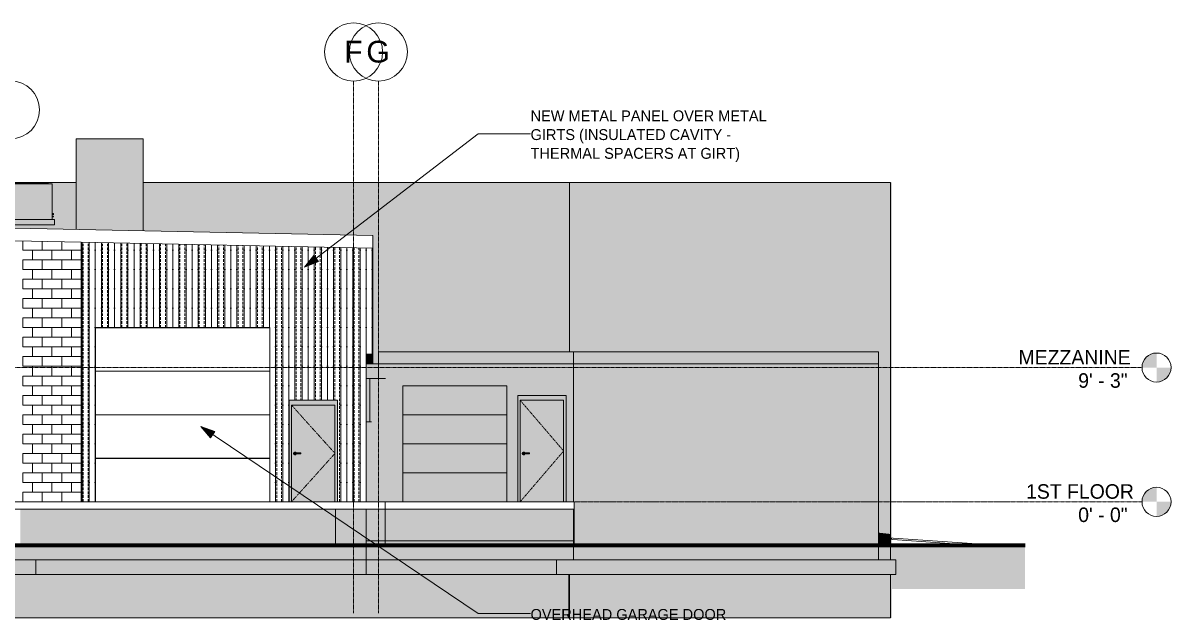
# Model space of a CAD drawing. Header units: inches. Extents: x -4221 to 4009, y -195 to 396.
# Drawn here: x -123 to 826, y -98 to 396 of the extents above; entities that cross this region are included whole.
import ezdxf

# ---------------------------------------------------------------- set-up
doc = ezdxf.new("R2010")
doc.units = ezdxf.units.IN
doc.header["$MEASUREMENT"] = 0
for name, pattern in [('Aligning Line 1_8_', [0.25, 0.125, -0.125]), ('Dash 1_16_', [0.125, 0.0625, -0.0625]), ('Grid Line 1_2_', [0.875, 0.5, -0.125, 0.125, -0.125])]:
    doc.linetypes.add(name, pattern=pattern)
for name, color, linetype, lineweight in [('A-DOOR', 31, 'Continuous', 13), ('A-DOOR-1', 173, 'Continuous', 13), ('A-DOOR-10', 153, 'Dash 1_16_', 9), ('A-DOOR-11', 31, 'Dash 1_16_', 9), ('A-DOOR-3', 10, 'Continuous', 13), ('A-DOOR-5', 153, 'Continuous', 9), ('A-DOOR-9', 31, 'Continuous', 9), ('A-DOOR-FRAM', 31, 'Continuous', 13), ('A-DOOR-FRAM-4', 153, 'Continuous', 9), ('A-DOOR-FRAM-5', 10, 'Continuous', 13), ('A-DOOR-FRAM-6', 31, 'Continuous', 9), ('A-FLOR', 192, 'Continuous', 13), ('A-FLOR-LEVL', 51, 'Continuous', 9), ('A-FLOR-LEVL-1', 51, 'Grid Line 1_2_', 9), ('A-ROOF', 132, 'Continuous', 13), ('A-ROOF-3', 10, 'Continuous', 13), ('A-ROOF-4', 90, 'Continuous', 13), ('A-ROOF-5', 173, 'Continuous', 13), ('A-WALL', 113, 'Continuous', 13), ('A-WALL-1', 10, 'Continuous', 13), ('A-WALL-4', 173, 'Continuous', 13), ('A-WALL-6', 9, 'Continuous', 13), ('A-WALL-PATT-1', 10, 'Continuous', 13), ('A-WALL-PATT-4', 111, 'Continuous', 9), ('C-TOPO', 7, 'Continuous', 9), ('C-TOPO-1', 7, 'Continuous', 140), ('C-TOPO-4', 254, 'Continuous', 9), ('C-TOPO-5', 153, 'Continuous', 9), ('C-TOPO-6', 50, 'Continuous', 9), ('G-ANNO-SYMB', 111, 'Aligning Line 1_8_', 9), ('G-ANNO-TEXT', 231, 'Continuous', 9), ('M-EQPM', 50, 'Continuous', 9), ('S-BEAM-1', 153, 'Continuous', 9), ('S-BEAM-2', 50, 'Continuous', 9), ('S-COLS-2', 153, 'Continuous', 9), ('S-COLS-6', 90, 'Continuous', 13), ('S-FNDN', 32, 'Continuous', 13), ('S-FNDN-2', 9, 'Continuous', 13), ('S-FNDN-3', 173, 'Continuous', 13), ('S-FNDN-7', 90, 'Continuous', 13), ('S-GRID-1', 1, 'Grid Line 1_2_', 9), ('S-GRID-IDEN', 1, 'Continuous', 9)]:
    doc.layers.add(name, color=color, linetype=linetype, lineweight=lineweight)
doc.styles.add('Arial', font='arial.ttf', dxfattribs={"height": 18})
doc.styles.add('Century Gothic', font='ufonts.com_century-gothic.ttf', dxfattribs={"height": 12})
doc.styles.add('Century Gothic_1', font='ufonts.com_century-gothic.ttf', dxfattribs={"height": 9})

# ---------------------------------------------------------------- blocks, each defined once
blk = doc.blocks.new('Door-Passage-Single-Flush - 36_ x 84_-1370570-BUILDING ELEVATION - WEST')
at = {"layer": 'A-DOOR-3'}
h = blk.add_hatch(color=256, dxfattribs=at)
h.paths.add_polyline_path([(-10683.21, 0), (-10647.21, 0), (-10647.21, 84), (-10683.21, 84), (-10683.21, 4.54)], flags=0)
h.paths.add_polyline_path([(-10680.35, 38.82), (-10680.66, 38.86), (-10680.94, 38.98), (-10681.19, 39.16), (-10681.38, 39.41), (-10681.49, 39.69), (-10681.53, 40), (-10681.49, 40.31), (-10681.38, 40.59), (-10681.11, 40.89), (-10680.94, 41.02), (-10680.66, 41.14), (-10680.35, 41.18), (-10680.05, 41.14), (-10679.76, 41.02), (-10679.52, 40.84), (-10679.33, 40.59), (-10679.21, 40.39), (-10675.53, 40.38), (-10675.53, 39.61), (-10679.25, 39.61), (-10679.33, 39.41), (-10679.52, 39.16), (-10679.76, 38.98), (-10680.05, 38.86)], flags=0)
h = blk.add_hatch(color=256, dxfattribs=at)
h.paths.add_polyline_path([(-10680.35, 38.82), (-10680.05, 38.86), (-10679.76, 38.98), (-10679.52, 39.16), (-10679.33, 39.41), (-10679.28, 39.61), (-10679.66, 39.62), (-10680.03, 40.01), (-10679.66, 40.39), (-10679.25, 40.39), (-10679.33, 40.59), (-10679.52, 40.84), (-10679.76, 41.02), (-10680.05, 41.14), (-10680.35, 41.18), (-10680.66, 41.14), (-10680.94, 41.02), (-10681.19, 40.84), (-10681.38, 40.59), (-10681.49, 40.31), (-10681.53, 40), (-10681.49, 39.69), (-10681.38, 39.41), (-10681.11, 39.11), (-10680.94, 38.98), (-10680.66, 38.86)], flags=0)
h.paths.add_polyline_path([(-10680.25, 39.61), (-10680.55, 39.74), (-10680.6, 39.8), (-10680.6, 40.2), (-10680.43, 40.35), (-10680.24, 40.39), (-10679.91, 40.35), (-10679.71, 40.34), (-10680.04, 40), (-10679.74, 39.62), (-10680, 39.62), (-10680.25, 39.61)], flags=0)
h.paths.add_polyline_path([(-10679.66, 39.8), (-10679.7, 40.07), (-10679.73, 40), (-10679.69, 39.9)], flags=0)
h = blk.add_hatch(color=256, dxfattribs=at)
h.paths.add_polyline_path([(-10680.25, 39.61), (-10679.91, 39.65), (-10679.71, 39.66), (-10680.04, 40), (-10680.61, 40), (-10680.55, 39.74), (-10680.43, 39.65), (-10680.27, 39.61)], flags=0)
h.paths.add_polyline_path([(-10679.66, 39.62), (-10679.69, 39.9), (-10679.73, 40), (-10680.04, 40), (-10679.7, 39.66)], flags=0)
h = blk.add_hatch(color=256, dxfattribs=at)
h.paths.add_polyline_path([(-10679.91, 40), (-10679.73, 40), (-10679.66, 40.34), (-10679.7, 40.34), (-10680.04, 40), (-10679.94, 40)], flags=0)
h.paths.add_polyline_path([(-10680.45, 40), (-10680.03, 40.01), (-10679.74, 40.38), (-10680, 40.38), (-10680.34, 40.37), (-10680.55, 40.26), (-10680.6, 40.2), (-10680.58, 40), (-10680.52, 40)], flags=0)
for points in [[(-10677.87, 40), (-10675.53, 40), (-10675.53, 40.39), (-10679.66, 40.38), (-10679.66, 40)], [(-10675.53, 39.61), (-10675.53, 40), (-10679.66, 40), (-10679.66, 39.61), (-10677.87, 39.61)]]:
    blk.add_hatch(color=256, dxfattribs=at).paths.add_polyline_path(points, flags=0)
at = {"layer": 'A-DOOR-FRAM-5'}
blk.add_hatch(color=256, dxfattribs=at).paths.add_polyline_path([(-10647.21, 0), (-10645.21, 0), (-10645.21, 88), (-10685.21, 88), (-10685.21, 0), (-10683.21, 0), (-10683.21, 84), (-10647.21, 84), (-10647.21, 6.13)], flags=0)
at = {"layer": 'A-DOOR-10'}
for p, q in [((-10683.21, 84), (-10647.21, 42)), ((-10647.21, 42), (-10683.21, 0))]:
    blk.add_line(p, q, dxfattribs=at)
at = {"layer": 'A-DOOR-5'}
for p, q in [((-10683.21, 84), (-10683.21, 0)), ((-10647.21, 84), (-10683.21, 84)), ((-10647.21, 0), (-10647.21, 84)), ((-10675.53, 40.39), (-10679.66, 40.39)), ((-10679.66, 39.61), (-10675.53, 39.61)), ((-10675.53, 40.39), (-10675.53, 40)), ((-10675.53, 40), (-10675.53, 39.61))]:
    blk.add_line(p, q, dxfattribs=at)
at = {"layer": 'A-DOOR-5', "flags": 128}
for points in [[(-10679.66, 40.39), (-10679.69, 40.39), (-10679.71, 40.39), (-10679.73, 40.39), (-10679.76, 40.39), (-10679.78, 40.39), (-10679.8, 40.39), (-10679.83, 40.39), (-10679.85, 40.39), (-10679.87, 40.39), (-10679.89, 40.39), (-10679.92, 40.39), (-10679.94, 40.39), (-10679.96, 40.39), (-10679.98, 40.39), (-10680, 40.39), (-10680.02, 40.39), (-10680.04, 40.39), (-10680.05, 40.39), (-10680.07, 40.39), (-10680.09, 40.39), (-10680.1, 40.39), (-10680.12, 40.39), (-10680.13, 40.39), (-10680.15, 40.39), (-10680.16, 40.39), (-10680.17, 40.39), (-10680.19, 40.39), (-10680.2, 40.39), (-10680.21, 40.39), (-10680.21, 40.39), (-10680.22, 40.39), (-10680.23, 40.39), (-10680.24, 40.39), (-10680.24, 40.39), (-10680.25, 40.39), (-10680.25, 40.39), (-10680.25, 40.39), (-10680.25, 40.39), (-10680.25, 40.39)], [(-10680.25, 39.61), (-10680.25, 39.61), (-10680.25, 39.61), (-10680.25, 39.61), (-10680.25, 39.61), (-10680.24, 39.61), (-10680.24, 39.61), (-10680.23, 39.61), (-10680.22, 39.61), (-10680.22, 39.61), (-10680.21, 39.61), (-10680.2, 39.61), (-10680.19, 39.61), (-10680.18, 39.61), (-10680.16, 39.61), (-10680.15, 39.61), (-10680.14, 39.61), (-10680.12, 39.61), (-10680.11, 39.61), (-10680.09, 39.61), (-10680.08, 39.61), (-10680.06, 39.61), (-10680.04, 39.61), (-10680.02, 39.61), (-10680, 39.61), (-10679.98, 39.61), (-10679.96, 39.61), (-10679.94, 39.61), (-10679.92, 39.61), (-10679.9, 39.61), (-10679.88, 39.61), (-10679.86, 39.61), (-10679.83, 39.61), (-10679.81, 39.61), (-10679.79, 39.61), (-10679.76, 39.61), (-10679.74, 39.61), (-10679.72, 39.61), (-10679.69, 39.61), (-10679.67, 39.61), (-10679.66, 39.61)]]:
    blk.add_lwpolyline(points, dxfattribs=at)
at = {"layer": 'A-DOOR-5'}
for centre, radius, start, end in [((-10680.35, 40), 1.18, 19.63434, 180), ((-10680.35, 40), 1.18, 180, 340.43675), ((-10680.25, 40), 0.394, 150, 180), ((-10680.25, 40), 0.394, 180, 210), ((-10680.25, 40), 0.394, 90, 105), ((-10680.25, 40), 0.394, 255, 270)]:
    blk.add_arc(centre, radius, start, end, dxfattribs=at)
at = {"layer": 'A-DOOR-FRAM-4'}
for p, q in [((-10683.21, 0), (-10683.21, 84)), ((-10683.21, 84), (-10647.21, 84)), ((-10647.21, 0), (-10647.21, 84))]:
    blk.add_line(p, q, dxfattribs=at)
blk = doc.blocks.new('Door-Sectional_DesignersChoice_Amarr - 7_x8_-1261150-BUILDING ELEVATION - WEST')
at = {"layer": 'A-DOOR-3'}
for points in [[(-10780.14, 95.94), (-10694.21, 95.94), (-10694.21, 96), (-10780.21, 96), (-10780.21, 95.94)], [(-10780.21, 72), (-10694.21, 72), (-10694.21, 95.94), (-10780.21, 95.94)], [(-10780.21, 71.94), (-10694.21, 71.94), (-10694.21, 72), (-10780.21, 72)], [(-10780.21, 48), (-10694.21, 48), (-10694.21, 71.94), (-10780.21, 71.94), (-10780.21, 66)], [(-10780.21, 47.94), (-10694.21, 47.94), (-10694.21, 48), (-10780.21, 48)], [(-10780.21, 24), (-10694.21, 24), (-10694.21, 47.94), (-10780.21, 47.94)], [(-10780.21, 23.94), (-10694.21, 23.94), (-10694.21, 24), (-10780.21, 24)], [(-10780.21, 0), (-10694.21, 0), (-10694.21, 23.94), (-10780.21, 23.94), (-10780.21, 6.13)]]:
    blk.add_hatch(color=256, dxfattribs=at).paths.add_polyline_path(points, flags=0)
at = {"layer": 'A-DOOR-1'}
for p, q in [((-10694.21, 95.94), (-10780.21, 95.94)), ((-10780.21, 72), (-10694.21, 72)), ((-10694.21, 71.94), (-10780.21, 71.94)), ((-10780.21, 48), (-10694.21, 48)), ((-10694.21, 47.94), (-10780.21, 47.94)), ((-10780.21, 24), (-10694.21, 24)), ((-10694.21, 23.94), (-10780.21, 23.94))]:
    blk.add_line(p, q, dxfattribs=at)
blk = doc.blocks.new('Conc Beam - Conc Beam-1196117-BUILDING ELEVATION - WEST')
at = {"layer": 'S-BEAM-2'}
blk.add_hatch(color=256, dxfattribs=at).paths.add_polyline_path([(-10802.21, 102), (-10800.4, 102), (-10800.4, 114), (-10810.46, 114), (-10810.46, 102), (-10803.9, 102)], flags=0)
at = {"layer": 'S-BEAM-1'}
for p, q in [((-10800.4, 114), (-10810.46, 114)), ((-10810.46, 102), (-10807.4, 102))]:
    blk.add_line(p, q, dxfattribs=at)
blk = doc.blocks.new('Walls 1 - Walls 1-1277454-BUILDING ELEVATION - WEST')
at = {"layer": 'A-WALL-1'}
h = blk.add_hatch(color=256, dxfattribs=at)
h.paths.add_polyline_path([(-11927.32, -96), (-11911.21, -96), (-11911.21, -72), (-11927.32, -72)], flags=0)
h.paths.add_polyline_path([(-11927.32, -36), (-11911.21, -36), (-11911.21, 264), (-11927.32, 264), (-11927.32, 70.14)], flags=0)
h = blk.add_hatch(color=256, dxfattribs=at)
h.paths.add_polyline_path([(-11911.21, -96), (-11829.4, -96), (-11829.4, -84), (-11816.4, -84), (-11816.4, -72), (-11911.21, -72)], flags=0)
h.paths.add_polyline_path([(-11911.21, 0), (-11813.9, 0), (-11813.87, 41.44), (-11813.74, 41.7), (-11813.68, 41.78), (-11813.52, 41.9), (-11813.34, 41.97), (-11813.15, 42), (-11774.15, 42), (-11774.15, 264), (-11911.21, 264), (-11911.21, 70.14)], flags=0)
h.paths.add_polyline_path([(-11812.4, 0), (-11775.65, 0), (-11775.65, 16), (-11812.4, 16), (-11812.4, 2.13)], flags=0)
h.paths.add_polyline_path([(-11812.4, 17.5), (-11775.65, 17.5), (-11775.65, 40.5), (-11812.4, 40.5), (-11812.4, 18.13)], flags=0)
h = blk.add_hatch(color=256, dxfattribs=at)
h.paths.add_polyline_path([(-10643.01, -96), (-10642.37, -96), (-10642.37, -72), (-10643.01, -72)], flags=0)
h.paths.add_polyline_path([(-10642.37, 124), (-10642.37, 264), (-10642.99, 264), (-10642.99, 124)], flags=0)
h = blk.add_hatch(color=256, dxfattribs=at)
h.paths.add_polyline_path([(-10544.96, -96), (-10376.85, -96), (-10376.85, -72), (-10642.37, -72), (-10642.37, -96)], flags=0)
h.paths.add_polyline_path([(-10376.85, -26.61), (-10376.85, 264), (-10642.37, 264), (-10642.37, 124), (-10386.77, 124), (-10386.77, -25.5), (-10385.27, -25.67)], flags=0)
h = blk.add_hatch(color=256, dxfattribs=at)
h.paths.add_polyline_path([(-10375.73, -96), (-10375.73, -72), (-10376.85, -72), (-10376.85, -96)], flags=0)
h.paths.add_polyline_path([(-10376.85, -26.61), (-10375.73, -23.74), (-10375.73, 264), (-10376.85, 264), (-10376.85, -25.67)], flags=0)
h = blk.add_hatch(color=256, dxfattribs=at)
h.paths.add_polyline_path([(-10376.85, -36), (-10376.85, -30.96), (-10386.77, -30.27), (-10386.77, -36)], flags=0)
h.paths.add_polyline_path([(-10376.85, -29.84), (-10376.85, -26.61), (-10386.77, -25.5), (-10386.77, -29.18)], flags=0)
h = blk.add_hatch(color=256, dxfattribs=at)
h.paths.add_polyline_path([(-10376.4, -36), (-10375.73, -36), (-10375.73, -31.04), (-10376.85, -30.96), (-10376.85, -36)], flags=0)
h.paths.add_polyline_path([(-10375.73, -29.92), (-10375.73, -23.74), (-10376.85, -26.61), (-10376.85, -29.84), (-10376.35, -29.88)], flags=0)
for points in [[(-11911.21, -72), (-11911.21, -36), (-11927.32, -36), (-11927.32, -72)], [(-11816.4, -72), (-11816.4, -36), (-11911.21, -36), (-11911.21, -72)], [(-10376.85, -30.96), (-10376.85, -29.84), (-10386.77, -29.18), (-10386.77, -30.27)], [(-10375.73, -31.04), (-10375.73, -29.92), (-10376.85, -29.84), (-10376.85, -30.96), (-10376.36, -31)], [(-11119.52, -72), (-10643.01, -72), (-10643.01, -60), (-11314.96, -60), (-11314.96, -72), (-11120.89, -72)], [(-10643.01, -72), (-10642.37, -72), (-10642.37, -60), (-10643.01, -60), (-10643.01, -62.21)], [(-11142.75, -96), (-10643.01, -96), (-10643.01, -72), (-11314.96, -72), (-11314.96, -84), (-11298.25, -84), (-11298.25, -96), (-11251.8, -96)]]:
    blk.add_hatch(color=256, dxfattribs=at).paths.add_polyline_path(points, flags=0)
h = blk.add_hatch(color=256, dxfattribs=at)
h.paths.add_polyline_path([(-10473.41, -72), (-10376.85, -72), (-10376.85, -60), (-10642.37, -60), (-10642.37, -72), (-10544.96, -72)], flags=0)
h.paths.add_polyline_path([(-10376.85, -48), (-10376.85, -36), (-10386.77, -36), (-10386.77, -48), (-10383.63, -48)], flags=0)
h = blk.add_hatch(color=256, dxfattribs=at)
h.paths.add_polyline_path([(-10376.85, -72), (-10375.73, -72), (-10375.73, -60), (-10376.85, -60)], flags=0)
h.paths.add_polyline_path([(-10376.49, -48), (-10375.73, -48), (-10375.73, -36), (-10376.85, -36), (-10376.85, -48)], flags=0)
blk.add_line((-10376.85, -30.96), (-10376.85, -29.84), dxfattribs=at)
at = {"layer": 'A-WALL-4'}
for p, q in [((-11927.32, 264), (-11911.21, 264)), ((-11911.21, 264), (-11774.15, 264)), ((-11911.21, 264), (-11911.21, -36)), ((-11774.15, 42), (-11774.15, 264)), ((-10643.01, 264), (-10642.37, 264)), ((-10642.37, 264), (-10376.85, 264)), ((-10642.37, 124), (-10642.37, 264)), ((-10376.85, -26.61), (-10376.85, 264)), ((-11911.21, -72), (-11911.21, -96)), ((-10643.01, -96), (-10643.01, -72)), ((-10642.37, -96), (-10642.37, -72)), ((-10376.85, -96), (-10376.85, -72)), ((-11911.21, -96), (-11927.32, -96)), ((-11829.4, -96), (-11911.21, -96)), ((-10643.01, -96), (-11298.25, -96)), ((-10642.37, -96), (-10643.01, -96)), ((-10376.85, -96), (-10642.37, -96))]:
    blk.add_line(p, q, dxfattribs=at)
at = {"layer": 'A-WALL-6'}
for p, q in [((-10376.85, -26.9), (-10376.85, -26.61)), ((-10376.85, -29.84), (-10376.85, -26.94)), ((-11911.21, -36), (-11911.21, -72)), ((-10376.85, -36), (-10376.85, -30.96)), ((-10376.85, -48), (-10376.85, -36)), ((-10643.01, -72), (-10643.01, -60)), ((-10642.37, -72), (-10642.37, -60)), ((-10376.85, -72), (-10376.85, -60))]:
    blk.add_line(p, q, dxfattribs=at)
blk = doc.blocks.new('Door-Sectional_DesignersChoice_Amarr - 16_x8_-V6-BUILDING ELEVATION - WEST')
at = {"layer": 'A-DOOR'}
for p, q in [((-10890.21, 143.94), (-11034.21, 143.94)), ((-11034.21, 108), (-10890.21, 108)), ((-10890.21, 107.94), (-11034.21, 107.94)), ((-11034.21, 72), (-10890.21, 72)), ((-10890.21, 71.94), (-11034.21, 71.94)), ((-11034.21, 36), (-10890.21, 36)), ((-10890.21, 35.94), (-11034.21, 35.94))]:
    blk.add_line(p, q, dxfattribs=at)
blk = doc.blocks.new('Condensing Unit - Air Cooled - DX - 6-10 Tons - 6 Tons-1352867-BUILDING ELEVATION - WEST')
at = {"layer": 'M-EQPM'}
for points in [[(-11265.68, 236.46), (-11223.9, 236.46), (-11223.9, 265.87), (-11265.68, 265.87), (-11265.68, 262.16)], [(-11261.28, 265.87), (-11251.75, 265.87), (-11251.75, 266.23), (-11262.69, 266.23), (-11262.69, 265.87), (-11262.22, 265.87)], [(-11241.29, 265.87), (-11240.81, 265.87), (-11240.81, 266.23), (-11251.75, 266.23), (-11251.75, 265.87), (-11242.23, 265.87)], [(-11240.11, 265.87), (-11237.83, 265.87), (-11237.83, 266.23), (-11240.81, 266.23), (-11240.81, 265.87)], [(-11227.36, 265.87), (-11226.89, 265.87), (-11226.89, 266.23), (-11237.83, 266.23), (-11237.83, 265.87), (-11228.3, 265.87)], [(-11222.9, 240.86), (-11222.9, 241.42), (-11223.9, 241.4), (-11223.9, 240.86)], [(-11223.9, 240.29), (-11222.9, 240.31), (-11222.9, 240.86), (-11223.9, 240.86), (-11223.9, 240.31)], [(-11222.9, 238.68), (-11222.9, 238.86), (-11223.9, 238.85), (-11223.9, 238.68)], [(-11222.9, 238.5), (-11222.9, 238.68), (-11223.9, 238.68), (-11223.9, 238.5)], [(-11221.9, 231.87), (-11221.9, 236.46), (-11267.68, 236.46), (-11267.68, 231.87), (-11252.29, 231.87)]]:
    blk.add_hatch(color=256, dxfattribs=at).paths.add_polyline_path(points, flags=0)
for p, q in [((-11265.68, 265.87), (-11265.68, 236.46)), ((-11223.9, 265.87), (-11265.68, 265.87)), ((-11262.75, 266.23), (-11262.75, 265.87)), ((-11262.69, 266.23), (-11251.75, 266.23)), ((-11251.75, 266.23), (-11240.81, 266.23)), ((-11240.83, 266.23), (-11237.83, 266.23)), ((-11240.75, 265.87), (-11240.75, 266.23)), ((-11237.83, 266.23), (-11226.89, 266.23)), ((-11226.83, 265.87), (-11226.83, 266.23)), ((-11223.9, 236.46), (-11223.9, 265.87)), ((-11222.9, 241.42), (-11223.9, 241.42)), ((-11223.9, 240.29), (-11222.9, 240.29)), ((-11222.9, 238.87), (-11223.9, 238.87)), ((-11223.9, 238.5), (-11222.9, 238.5)), ((-11222.9, 241.42), (-11222.9, 240.86)), ((-11222.9, 240.86), (-11222.9, 240.29)), ((-11222.9, 238.86), (-11222.9, 238.68)), ((-11222.9, 238.68), (-11222.9, 238.5)), ((-11267.68, 236.46), (-11221.9, 236.46)), ((-11267.68, 231.87), (-11267.68, 236.46)), ((-11221.9, 231.87), (-11267.68, 231.87)), ((-11221.9, 231.87), (-11221.9, 236.46))]:
    blk.add_line(p, q, dxfattribs=at)
blk = doc.blocks.new('Door-Passage-Single-Flush - 36_ x 80_-1377304-BUILDING ELEVATION - WEST')
at = {"layer": 'A-DOOR'}
h = blk.add_hatch(color=256, dxfattribs=at)
h.paths.add_polyline_path([(-10836.27, 0), (-10836.27, 80), (-10872.27, 80), (-10872.27, 0), (-10836.89, 0)], flags=0)
h.paths.add_polyline_path([(-10869.42, 38.82), (-10869.72, 38.86), (-10870.01, 38.98), (-10870.25, 39.16), (-10870.44, 39.41), (-10870.56, 39.69), (-10870.6, 40), (-10870.56, 40.31), (-10870.44, 40.59), (-10870.25, 40.84), (-10870.01, 41.02), (-10869.72, 41.14), (-10869.34, 41.17), (-10869.11, 41.14), (-10868.83, 41.02), (-10868.58, 40.84), (-10868.39, 40.59), (-10868.27, 40.39), (-10864.59, 40.38), (-10864.59, 39.61), (-10868.31, 39.61), (-10868.39, 39.41), (-10868.58, 39.16), (-10868.83, 38.98), (-10869.11, 38.86), (-10869.34, 38.83)], flags=0)
h = blk.add_hatch(color=256, dxfattribs=at)
h.paths.add_polyline_path([(-10869.42, 38.82), (-10869.11, 38.86), (-10868.83, 38.98), (-10868.58, 39.16), (-10868.39, 39.41), (-10868.34, 39.61), (-10868.73, 39.62), (-10869.09, 40.01), (-10868.73, 40.39), (-10868.31, 40.39), (-10868.39, 40.59), (-10868.58, 40.84), (-10868.83, 41.02), (-10869.11, 41.14), (-10869.42, 41.18), (-10869.72, 41.14), (-10870.01, 41.02), (-10870.25, 40.84), (-10870.44, 40.59), (-10870.56, 40.31), (-10870.6, 40), (-10870.56, 39.69), (-10870.44, 39.41), (-10870.25, 39.16), (-10870.01, 38.98), (-10869.72, 38.86)], flags=0)
h.paths.add_polyline_path([(-10868.73, 39.61), (-10869.06, 39.62), (-10869.42, 39.64), (-10869.63, 39.76), (-10869.67, 39.88), (-10869.66, 40.2), (-10869.49, 40.35), (-10869.3, 40.39), (-10868.98, 40.35), (-10868.78, 40.34), (-10869.1, 40), (-10868.74, 39.62)], flags=0)
h.paths.add_polyline_path([(-10868.73, 39.8), (-10868.77, 40.07), (-10868.79, 40), (-10868.76, 39.9)], flags=0)
h = blk.add_hatch(color=256, dxfattribs=at)
h.paths.add_polyline_path([(-10868.73, 39.61), (-10869.1, 40), (-10869.68, 40), (-10869.61, 39.74), (-10869.49, 39.65), (-10869.31, 39.61), (-10868.98, 39.65), (-10868.8, 39.62)], flags=0)
h.paths.add_polyline_path([(-10868.73, 39.62), (-10868.76, 39.9), (-10868.79, 40), (-10869.1, 40), (-10868.77, 39.66)], flags=0)
h = blk.add_hatch(color=256, dxfattribs=at)
h.paths.add_polyline_path([(-10869, 40), (-10868.79, 40), (-10868.73, 40.34), (-10868.77, 40.34), (-10869.1, 40)], flags=0)
h.paths.add_polyline_path([(-10869.3, 40), (-10869.09, 40.01), (-10868.8, 40.38), (-10869.06, 40.38), (-10869.4, 40.37), (-10869.61, 40.26), (-10869.66, 40.2), (-10869.64, 40), (-10869.31, 40)], flags=0)
for points in [[(-10866.1, 40), (-10864.59, 40), (-10864.59, 40.39), (-10868.73, 40.38), (-10868.73, 40)], [(-10864.59, 39.61), (-10864.59, 40), (-10868.73, 40), (-10868.73, 39.61), (-10866.1, 39.61)]]:
    blk.add_hatch(color=256, dxfattribs=at).paths.add_polyline_path(points, flags=0)
at = {"layer": 'A-DOOR-FRAM'}
blk.add_hatch(color=256, dxfattribs=at).paths.add_polyline_path([(-10872.27, 0), (-10872.27, 80), (-10836.27, 80), (-10836.27, 0), (-10834.27, 0), (-10834.27, 84), (-10874.27, 84), (-10874.27, 0)], flags=0)
at = {"layer": 'A-DOOR-11'}
for p, q in [((-10872.27, 80), (-10836.27, 40)), ((-10836.27, 40), (-10872.27, 0))]:
    blk.add_line(p, q, dxfattribs=at)
at = {"layer": 'A-DOOR-9'}
for p, q in [((-10872.27, 80), (-10872.27, 0)), ((-10836.27, 80), (-10872.27, 80)), ((-10836.27, 0), (-10836.27, 80)), ((-10864.59, 40.39), (-10868.73, 40.39)), ((-10868.73, 39.61), (-10864.59, 39.61)), ((-10864.59, 40.39), (-10864.59, 40)), ((-10864.59, 40), (-10864.59, 39.61))]:
    blk.add_line(p, q, dxfattribs=at)
at = {"layer": 'A-DOOR-9', "flags": 128}
for points in [[(-10868.73, 40.39), (-10868.75, 40.39), (-10868.77, 40.39), (-10868.8, 40.39), (-10868.82, 40.39), (-10868.84, 40.39), (-10868.87, 40.39), (-10868.89, 40.39), (-10868.91, 40.39), (-10868.93, 40.39), (-10868.96, 40.39), (-10868.98, 40.39), (-10869, 40.39), (-10869.02, 40.39), (-10869.04, 40.39), (-10869.06, 40.39), (-10869.08, 40.39), (-10869.1, 40.39), (-10869.12, 40.39), (-10869.13, 40.39), (-10869.15, 40.39), (-10869.17, 40.39), (-10869.18, 40.39), (-10869.2, 40.39), (-10869.21, 40.39), (-10869.22, 40.39), (-10869.24, 40.39), (-10869.25, 40.39), (-10869.26, 40.39), (-10869.27, 40.39), (-10869.28, 40.39), (-10869.29, 40.39), (-10869.29, 40.39), (-10869.3, 40.39), (-10869.3, 40.39), (-10869.31, 40.39), (-10869.31, 40.39), (-10869.31, 40.39), (-10869.32, 40.39), (-10869.32, 40.39)], [(-10869.32, 39.61), (-10869.32, 39.61), (-10869.32, 39.61), (-10869.31, 39.61), (-10869.31, 39.61), (-10869.31, 39.61), (-10869.3, 39.61), (-10869.29, 39.61), (-10869.29, 39.61), (-10869.28, 39.61), (-10869.27, 39.61), (-10869.26, 39.61), (-10869.25, 39.61), (-10869.24, 39.61), (-10869.23, 39.61), (-10869.21, 39.61), (-10869.2, 39.61), (-10869.19, 39.61), (-10869.17, 39.61), (-10869.15, 39.61), (-10869.14, 39.61), (-10869.12, 39.61), (-10869.1, 39.61), (-10869.08, 39.61), (-10869.07, 39.61), (-10869.05, 39.61), (-10869.03, 39.61), (-10869.01, 39.61), (-10868.98, 39.61), (-10868.96, 39.61), (-10868.94, 39.61), (-10868.92, 39.61), (-10868.9, 39.61), (-10868.87, 39.61), (-10868.85, 39.61), (-10868.83, 39.61), (-10868.8, 39.61), (-10868.78, 39.61), (-10868.76, 39.61), (-10868.73, 39.61), (-10868.73, 39.61)]]:
    blk.add_lwpolyline(points, dxfattribs=at)
at = {"layer": 'A-DOOR-9'}
for centre, radius, start, end in [((-10869.42, 40), 1.18, 19.63434, 180), ((-10869.42, 40), 1.18, 180, 340.43675), ((-10869.32, 40), 0.394, 150, 180), ((-10869.32, 40), 0.394, 180, 210), ((-10869.32, 40), 0.394, 93.46122, 105), ((-10869.32, 40), 0.394, 255, 266.53878)]:
    blk.add_arc(centre, radius, start, end, dxfattribs=at)
at = {"layer": 'A-DOOR-FRAM-6'}
for p, q in [((-10872.27, 0), (-10872.27, 80)), ((-10872.27, 80), (-10836.27, 80)), ((-10836.27, 0), (-10836.27, 80))]:
    blk.add_line(p, q, dxfattribs=at)
blk = doc.blocks.new('Level - Level Head - Circle-50818-BUILDING ELEVATION - WEST')
at = {"layer": 'A-FLOR-LEVL'}
h = blk.add_hatch(color=256, dxfattribs=at)
edge = h.paths.add_edge_path(flags=0)
edge.add_line((-10156.98, 0), (-10168.98, 0))
edge.add_arc((-10156.98, 0), 12, 90, 180, ccw=False)
edge.add_line((-10156.98, 12), (-10156.98, 0))
h = blk.add_hatch(color=256, dxfattribs=at)
edge = h.paths.add_edge_path(flags=0)
edge.add_line((-10156.98, -12), (-10156.98, 0))
edge.add_line((-10156.98, 0), (-10144.98, 0))
edge.add_arc((-10156.98, 0), 12, 270, 360, ccw=False)
blk.add_circle((-10156.98, 0), 12, dxfattribs=at)
blk = doc.blocks.new('Grid - Grid Head - Circle-50561-BUILDING ELEVATION - WEST')
at = {"layer": 'S-GRID-IDEN'}
for start, end in [(360, 180), (180, 360)]:
    blk.add_arc((-10800.4, 371.84), 24, start, end, dxfattribs=at)

msp = doc.modelspace()

# ---------------------------------------------------------------- hatches: boundary and pattern name
at = {"layer": 'A-ROOF-3'}
msp.add_hatch(color=256, dxfattribs=at).paths.add_polyline_path([(584.42, 114), (584.42, 124), (332.17, 124), (332.17, 114)], flags=0)
at = {"layer": 'A-ROOF-4'}
msp.add_hatch(color=256, dxfattribs=at).paths.add_polyline_path([(290.07, 114), (332.17, 114), (332.17, 124), (170.79, 124), (170.79, 114), (277.09, 114)], flags=0)
at = {"layer": 'A-WALL'}
for points in [[(160.73, 114), (166.17, 114), (166.17, 121.97), (160.73, 121.97)], [(163.79, 66), (163.79, 102), (160.73, 102), (160.73, 66)]]:
    msp.add_hatch(color=256, dxfattribs=at).paths.add_polyline_path(points, flags=0)
at = {"layer": 'A-WALL-PATT-1'}
for points in [[(-23.59, 224.06), (-23.59, 300), (-79.22, 300), (-79.22, 225.18), (-73.4, 225.06)], [(332.75, -36), (584.42, -36), (584.42, 114), (332.17, 114), (332.17, 0), (332.75, 0), (332.75, -6), (332.75, -6.01)], [(65.55, -36), (160.73, -36), (160.73, -6.13), (-125.33, -6.13), (-125.33, -36), (-47.36, -36)], [(290.07, -36), (332.17, -36), (332.17, -6.01), (176.42, -6.01), (176.42, -32.37), (160.73, -32.37), (160.73, -36), (189.79, -36)], [(160.73, -32.36), (176.42, -32.36), (176.42, -6.13), (160.73, -6.13), (160.73, -25.88)], [(332.75, -36), (332.75, -6.01), (332.17, -6.01), (332.17, -36)], [(-125.33, -48), (160.73, -48), (160.73, -36), (-125.33, -36), (-125.33, -40.08)], [(185.78, -48), (332.17, -48), (332.17, -36), (160.73, -36), (160.73, -48)], [(426.23, -48), (584.42, -48), (584.42, -36), (332.17, -36), (332.17, -48), (393.93, -48)]]:
    msp.add_hatch(color=256, dxfattribs=at).paths.add_polyline_path(points, flags=0)
h = msp.add_hatch(color=256, dxfattribs=at)
h.paths.add_polyline_path([(-788.61, -0.13), (-787.21, -0.13), (-787.21, 0), (-797.21, 0), (-797.21, -0.13), (-792.71, -0.13)], flags=0)
h.paths.add_polyline_path([(-802.96, 0), (-799.46, 0), (-799.46, 16), (-802.96, 16), (-802.96, 6.13)], flags=0)
h.paths.add_polyline_path([(-802.96, 17.5), (-799.46, 17.5), (-799.46, 39.61), (-800.69, 39.64), (-800.84, 39.74), (-800.89, 39.8), (-800.89, 40.2), (-800.72, 40.35), (-800.54, 40.38), (-800.33, 40.39), (-799.46, 40.39), (-799.46, 40.5), (-802.96, 40.5), (-802.96, 22.13)], flags=0)
h.paths.add_polyline_path([(-800.54, 39.68), (-800.56, 39.72), (-800.54, 39.68)], flags=0)
h.paths.add_polyline_path([(-799.96, 39.8), (-799.99, 40.1), (-800.02, 39.99), (-799.99, 39.9)], flags=0)
h.paths.add_polyline_path([(-800.36, 42), (-799.46, 42), (-799.46, 239.72), (-79.22, 225.18), (-79.22, 264), (-252.71, 264), (-252.71, 241.42), (-251.71, 241.4), (-251.71, 240.29), (-252.71, 240.29), (-252.71, 238.86), (-251.71, 238.85), (-251.71, 238.5), (-252.71, 238.5), (-252.71, 236.46), (-250.71, 236.46), (-250.71, 231.88), (-296.5, 231.88), (-296.5, 236.46), (-294.5, 236.46), (-294.5, 264), (-406.5, 264), (-406.5, 244.42), (-405.5, 244.4), (-405.5, 243.29), (-406.5, 243.29), (-406.5, 241.86), (-405.5, 241.85), (-405.5, 241.5), (-406.5, 241.5), (-406.5, 239.46), (-404.5, 239.46), (-404.5, 234.88), (-450.28, 234.88), (-450.28, 239.46), (-448.28, 239.46), (-448.28, 264), (-802.96, 264), (-802.96, 42)], flags=0)
h.paths.add_polyline_path([(166.17, 114), (170.79, 114), (170.79, 124), (328.19, 124), (328.19, 264), (-23.59, 264), (-23.59, 224.06), (166.17, 220.22), (166.17, 118.12)], flags=0)
h.paths.add_polyline_path([(-142.74, 228.87), (-142.74, 233.46), (-140.74, 233.46), (-140.74, 262.87), (-137.75, 262.87), (-137.75, 263.23), (-101.95, 263.23), (-101.95, 262.87), (-98.96, 262.87), (-98.96, 238.42), (-97.96, 238.4), (-97.96, 237.29), (-98.96, 237.29), (-98.96, 235.86), (-97.96, 235.85), (-97.96, 235.5), (-98.96, 235.5), (-98.96, 233.46), (-96.96, 233.46), (-96.96, 228.87), (-133.96, 228.87)], flags=0)
h = msp.add_hatch(color=256, dxfattribs=at)
h.paths.add_polyline_path([(160.73, -0.13), (176.42, -0.13), (176.42, 0), (164.97, 0), (164.97, 66), (160.73, 66), (160.73, 0)], flags=0)
h.paths.add_polyline_path([(332.17, 0), (332.17, 114), (170.79, 114), (170.79, 102), (176.61, 102), (176.61, 0), (190.98, 0), (190.98, 96), (276.98, 96), (276.98, 0), (285.98, 0), (285.98, 88), (325.98, 88), (325.98, 0)], flags=0)
h = msp.add_hatch(color=256, dxfattribs=at)
h.paths.add_polyline_path([(160.26, -0.13), (160.73, -0.13), (160.73, 0), (-125.33, 0), (-125.33, -0.13), (136.92, -0.13)], flags=0)
h.paths.add_polyline_path([(-786.45, -0.13), (-786.45, -0.13), (-786.45, 0), (-787.21, 0), (-787.21, -0.13)], flags=0)
h.paths.add_polyline_path([(-776.47, -0.13), (-767.96, -0.13), (-767.96, 0), (-776.47, 0)], flags=0)
h.paths.add_polyline_path([(-766.46, -0.13), (-534.95, -0.13), (-534.95, 0), (-766.46, 0)], flags=0)
h.paths.add_polyline_path([(-475.83, -0.13), (-475.33, -0.13), (-475.33, 0), (-481.33, 0), (-481.33, -0.13), (-476.71, -0.13)], flags=0)
h.paths.add_polyline_path([(-533.45, -0.13), (-501.81, -0.13), (-501.81, 0), (-533.45, 0)], flags=0)
h.paths.add_polyline_path([(-485.33, -0.13), (-482.83, -0.13), (-482.83, 0), (-485.33, 0)], flags=0)
h.paths.add_polyline_path([(-491.83, -0.13), (-487.58, -0.13), (-487.58, 0), (-491.83, 0)], flags=0)
at = {"layer": 'A-WALL-PATT-4'}
h = msp.add_hatch(dxfattribs=at)
h.set_pattern_fill('FP_13', color=256, style=0, pattern_type=2)
h.set_pattern_definition([(0, (-75.0845, 0), (0, 8), []), (90, (-75.0845, 0), (-8, 8), [8, -8])])
h.paths.add_polyline_path([(-123.08, 0), (-75.08, 0), (-75.08, 214.59), (-123.08, 215.56), (-123.08, 70.14)], flags=0)
h = msp.add_hatch(dxfattribs=at)
h.set_pattern_fill('FP_12', color=256, style=0, pattern_type=2)
h.set_pattern_definition([(90, (171.728, 0), (-16, 1e-15), [16, 0, 0, 0]), (90, (165.728, 0), (-16, 1e-15), [16, 0, 0, 0]), (90, (166.728, 0), (-16, 1e-15), [2.143, -13.857]), (90, (160.728, 0), (-16, 1e-15), [16, 0, 0, 0]), (90, (166.728, 3.214), (-16, 1e-15), [2.143, -13.857]), (90, (166.728, 6.429), (-16, 1e-15), [2.143, -13.857]), (90, (166.728, 9.643), (-16, 1e-15), [2.143, -13.857]), (90, (166.728, 12.857), (-16, 1e-15), [2.143, -13.857]), (90, (170.728, 0), (-16, 1e-15), [2.143, -13.857]), (90, (170.728, 3.214), (-16, 1e-15), [2.143, -13.857]), (90, (170.728, 6.429), (-16, 1e-15), [2.143, -13.857]), (90, (170.728, 9.643), (-16, 1e-15), [2.143, -13.857]), (90, (170.728, 12.857), (-16, 1e-15), [2.143, -13.857])])
h.paths.add_polyline_path([(-75.08, 0), (-63.02, 0), (-63.02, 144), (80.98, 144), (80.98, 0), (96.92, 0), (96.92, 84), (136.92, 84), (136.92, 0), (160.73, 0), (160.73, 121.97), (166.17, 121.97), (166.17, 209.72), (-75.08, 214.59), (-75.08, 70.14)], flags=0)
at = {"layer": 'C-TOPO'}
h = msp.add_hatch(dxfattribs=at)
h.set_pattern_fill('FP_9', color=256, style=0, pattern_type=2)
h.set_pattern_definition([(0, (-445.445, 0), (24, 24), [24, -24]), (0, (-445.445, 9), (24, 24), [24, -24]), (0, (-445.445, 18), (24, 24), [24, -24]), (90, (-442.445, 21), (-24, 24), [24, -24]), (90, (-433.445, 21), (-24, 24), [24, -24]), (90, (-424.445, 21), (-24, 24), [24, -24])])
h.paths.add_polyline_path([(499.67, -72), (705.48, -72), (705.48, -36), (-343.78, -36), (-343.78, -72), (497.78, -72)], flags=0)
h.paths.add_polyline_path([(-816.7, -72), (-357.35, -72), (-357.35, -36), (-956.14, -36), (-956.14, -72)], flags=0)
at = {"layer": 'G-ANNO-TEXT'}
for points in [[(109.75, 193.85), (121.22, 198.61), (117.3, 203.71)], [(23.89, 62.16), (32.04, 52.79), (35.64, 58.12)]]:
    msp.add_hatch(color=256, dxfattribs=at).paths.add_polyline_path(points, flags=0)
at = {"layer": 'S-COLS-6'}
for points in [[(168.98, 0), (170.79, 0), (170.79, 102), (163.79, 102), (163.79, 66), (164.97, 66), (164.97, 0), (167.29, 0)], [(172.6, 0), (176.61, 0), (176.61, 102), (170.79, 102), (170.79, 0)]]:
    msp.add_hatch(color=256, dxfattribs=at).paths.add_polyline_path(points, flags=0)
at = {"layer": 'S-FNDN-7'}
for points in [[(-112.33, -60), (160.73, -60), (160.73, -48), (-112.33, -48)], [(290.07, -60), (317.98, -60), (317.98, -48), (160.73, -48), (160.73, -60)], [(475.19, -60), (598.6, -60), (598.6, -48), (317.98, -48), (317.98, -60), (426.23, -60)]]:
    msp.add_hatch(color=256, dxfattribs=at).paths.add_polyline_path(points, flags=0)

# ---------------------------------------------------------------- linework, layer by layer
at = {"layer": 'A-FLOR'}
for p, q in [((176.42, 0), (176.42, -6.13)), ((176.42, 0), (332.75, 0)), ((332.75, -6), (332.75, 0)), ((-154.5, -0.13), (176.42, -0.13)), ((176.42, -6.13), (-154.5, -6.13)), ((332.75, -6), (176.42, -6))]:
    msp.add_line(p, q, dxfattribs=at)
at = {"layer": 'A-FLOR-LEVL-1'}
for p, q in [((-1005.82, 111), (802.2, 111)), ((-1052.86, 0), (802.2, 0))]:
    msp.add_line(p, q, dxfattribs=at)
at = {"layer": 'A-ROOF'}
for p, q in [((-799.46, 239.72), (166.17, 220.22)), ((-75.08, 214.59), (-799.46, 229.22)), ((166.17, 220.22), (166.17, 209.72))]:
    msp.add_line(p, q, dxfattribs=at)
at = {"layer": 'A-ROOF-5'}
for p, q in [((170.79, 124), (170.79, 114)), ((584.42, 124), (170.79, 124)), ((332.17, 124), (332.17, 114)), ((584.42, 114), (584.42, 124))]:
    msp.add_line(p, q, dxfattribs=at)
at = {"layer": 'A-WALL'}
for p, q in [((-75.08, 214.59), (-75.08, 0)), ((166.17, 209.72), (-75.08, 214.59)), ((166.17, 114), (166.17, 209.72)), ((-63.02, 0), (-63.02, 144)), ((-63.02, 144), (80.98, 144)), ((80.98, 144), (80.98, 0)), ((160.73, 0), (160.73, 121.97)), ((160.73, 121.97), (166.17, 121.97)), ((96.92, 0), (96.92, 84)), ((96.92, 84), (136.92, 84)), ((136.92, 84), (136.92, 0)), ((-75.08, 0), (-63.02, 0)), ((80.98, 0), (96.92, 0)), ((136.92, 0), (160.73, 0))]:
    msp.add_line(p, q, dxfattribs=at)
at = {"layer": 'A-WALL-4'}
for p, q in [((-79.22, 300), (-79.22, 225.18)), ((-23.59, 300), (-79.22, 300)), ((-23.59, 224.06), (-23.59, 300)), ((-79.22, 264), (-252.71, 264)), ((328.19, 264), (-23.59, 264)), ((584.42, 114), (170.79, 114)), ((170.79, 114), (170.79, 102)), ((332.17, 114), (332.17, 0)), ((584.42, -48), (584.42, 114)), ((190.98, 0), (190.98, 96)), ((190.98, 96), (276.98, 96)), ((276.98, 96), (276.98, 0)), ((285.98, 0), (285.98, 88)), ((285.98, 88), (325.98, 88)), ((325.98, 88), (325.98, 0)), ((164.97, 66), (160.73, 66))]:
    msp.add_line(p, q, dxfattribs=at)
at = {"layer": 'A-WALL-6'}
msp.add_line((332.17, -6.01), (332.17, -48), dxfattribs=at)
at = {"layer": 'C-TOPO'}
for p, q in [((176.42, -6.01), (176.42, -6.13)), ((176.42, -6.01), (176.42, -6.13)), ((332.17, -6.01), (176.42, -6.01)), ((176.42, -6.01), (332.75, -6.01)), ((332.17, -6.01), (176.42, -6.01)), ((332.75, -6.01), (176.42, -6.01)), ((176.42, -6.13), (176.42, -32.37)), ((176.42, -6.13), (176.42, -32.36)), ((176.42, -6.13), (176.42, -32.37)), ((176.42, -6.13), (176.42, -36)), ((332.75, -6.01), (332.75, -36)), ((-84.84, -36), (-271.76, -36)), ((-149.7, -36), (65.55, -36)), ((-84.84, -36), (-47.36, -36)), ((-47.36, -36), (135.32, -36)), ((426.22, -36), (65.55, -36)), ((176.42, -36), (135.32, -36)), ((160.73, -32.37), (176.42, -32.37)), ((332.17, -32.3), (176.42, -32.36)), ((332.17, -32.3), (176.42, -32.36)), ((176.42, -32.37), (176.42, -32.36)), ((176.42, -32.36), (176.42, -32.37)), ((332.75, -36), (176.42, -36)), ((176.42, -36), (332.75, -36)), ((426.22, -36), (499.67, -36)), ((705.48, -36), (499.67, -36)), ((685.94, -36), (584.42, -29.18)), ((666.59, -36), (584.42, -30.27)), ((685.94, -36), (584.42, -36)), ((666.59, -36), (685.94, -36)), ((666.59, -36), (685.88, -36)), ((685.88, -36), (685.94, -36)), ((685.94, -36), (705, -36))]:
    msp.add_line(p, q, dxfattribs=at)
at = {"layer": 'C-TOPO-1'}
for p, q in [((65.55, -36), (-149.7, -36)), ((426.23, -36), (65.55, -36)), ((499.67, -36), (426.23, -36)), ((705.48, -36), (499.67, -36))]:
    msp.add_line(p, q, dxfattribs=at)
at = {"layer": 'C-TOPO-4'}
for p, q in [((135.32, -6.13), (135.32, -36)), ((135.32, -6.13), (135.32, -36)), ((176.42, -6.13), (176.42, -36)), ((-84.84, -36), (-271.76, -36)), ((-47.36, -36), (-84.84, -36)), ((135.32, -36), (-47.36, -36)), ((135.32, -36), (176.42, -36)), ((160.73, -32.37), (176.42, -32.37))]:
    msp.add_line(p, q, dxfattribs=at)
at = {"layer": 'C-TOPO-5'}
for p, q in [((-47.36, -6.01), (-53.67, -6.01)), ((-53.67, -6.01), (-47.36, -6.01)), ((93.38, -6.01), (-47.36, -6.01)), ((-47.36, -6.01), (93.38, -6.01)), ((135.32, -6.13), (135.32, -36)), ((176.42, -6.13), (176.42, -36))]:
    msp.add_line(p, q, dxfattribs=at)
at = {"layer": 'C-TOPO-6'}
msp.add_line((176.42, -6.01), (176.42, -6.13), dxfattribs=at)
at = {"layer": 'G-ANNO-SYMB'}
msp.add_line((705.48, 0), (-956.14, 0), dxfattribs=at)
at = {"layer": 'G-ANNO-TEXT'}
for p, q in [((109.75, 193.85), (253.36, 304.31)), ((253.36, 304.31), (296.62, 304.31)), ((117.3, 203.71), (109.75, 193.85)), ((121.22, 198.61), (117.3, 203.71)), ((109.75, 193.85), (121.22, 198.61)), ((23.89, 62.16), (32.04, 52.79)), ((35.64, 58.12), (23.89, 62.16)), ((23.89, 62.16), (253.36, -92.33)), ((32.04, 52.79), (35.64, 58.12)), ((253.36, -92.33), (296.62, -92.33))]:
    msp.add_line(p, q, dxfattribs=at)
at = {"layer": 'S-COLS-2'}
for p, q in [((163.79, 102), (163.79, 66)), ((170.79, 102), (163.79, 102)), ((176.65, 102), (170.79, 102)), ((170.79, 0), (164.93, 0)), ((176.46, 0), (170.79, 0))]:
    msp.add_line(p, q, dxfattribs=at)
at = {"layer": 'S-FNDN'}
for p, q in [((-123.08, 0), (-75.08, 0)), ((-112.33, -60), (-112.33, -48))]:
    msp.add_line(p, q, dxfattribs=at)
at = {"layer": 'S-FNDN-2'}
for p, q in [((160.73, -60), (160.73, -6.13)), ((-343.78, -48), (598.6, -48)), ((317.98, -48), (317.98, -60)), ((598.6, -60), (598.6, -48)), ((598.6, -60), (-343.78, -60))]:
    msp.add_line(p, q, dxfattribs=at)
at = {"layer": 'S-FNDN-3'}
for p, q in [((80.98, 0), (-63.02, 0)), ((136.92, 0), (96.92, 0)), ((160.73, -0.13), (160.73, 0))]:
    msp.add_line(p, q, dxfattribs=at)
at = {"layer": 'S-GRID-1'}
for p, q in [((150.3, -92), (150.3, 347.84)), ((170.79, -92), (170.79, 347.84))]:
    msp.add_line(p, q, dxfattribs=at)

# ---------------------------------------------------------------- block references
at = {"layer": 'A-DOOR'}
for name in ['Door-Sectional_DesignersChoice_Amarr - 16_x8_-V6-BUILDING ELEVATION - WEST', 'Door-Passage-Single-Flush - 36_ x 80_-1377304-BUILDING ELEVATION - WEST']:
    msp.add_blockref(name, (10971.19, 0), dxfattribs=at)
at = {"layer": 'A-DOOR-1'}
for name in ['Door-Sectional_DesignersChoice_Amarr - 7_x8_-1261150-BUILDING ELEVATION - WEST', 'Door-Passage-Single-Flush - 36_ x 84_-1370570-BUILDING ELEVATION - WEST']:
    msp.add_blockref(name, (10971.19, 0), dxfattribs=at)
at = {"layer": 'A-FLOR-LEVL'}
for p in [(10971.19, 111), (10971.19, 0)]:
    msp.add_blockref('Level - Level Head - Circle-50818-BUILDING ELEVATION - WEST', p, dxfattribs=at)
at = {"layer": 'A-WALL-4'}
msp.add_blockref('Walls 1 - Walls 1-1277454-BUILDING ELEVATION - WEST', (10971.19, 0), dxfattribs=at)
at = {"layer": 'M-EQPM'}
msp.add_blockref('Condensing Unit - Air Cooled - DX - 6-10 Tons - 6 Tons-1352867-BUILDING ELEVATION - WEST', (11124.94, -3), dxfattribs=at)
at = {"layer": 'S-BEAM-1'}
msp.add_blockref('Conc Beam - Conc Beam-1196117-BUILDING ELEVATION - WEST', (10971.19, 0), dxfattribs=at)
at = {"layer": 'S-GRID-IDEN'}
for p in [(10950.69, 0), (10971.19, 0), (10667.06, -47.84)]:
    msp.add_blockref('Grid - Grid Head - Circle-50561-BUILDING ELEVATION - WEST', p, dxfattribs=at)

# ---------------------------------------------------------------- texts
at = {"layer": 'A-FLOR-LEVL', "char_height": 12, "attachment_point": 1, "style": 'Century Gothic'}
for s, insert, width in [('MEZZANINE', (700.11, 125.56), 109.989), ('9\' - 3"', (749.45, 106.29), 50.904), ('1ST FLOOR', (706.34, 14.56), 102.414), ('0\' - 0"', (749.45, -4.71), 50.904)]:
    msp.add_mtext(s, dxfattribs=dict(at, insert=insert, width=width))
at = {"layer": 'G-ANNO-TEXT', "char_height": 9, "attachment_point": 1, "style": 'Century Gothic_1'}
for s, insert, width in [('NEW METAL PANEL OVER METAL', (296.62, 323.56), 237.249), ('GIRTS (INSULATED CAVITY -', (296.62, 308.06), 198.768), ('THERMAL SPACERS AT GIRT)', (296.62, 292.56), 203.313), ('OVERHEAD GARAGE DOOR', (296.62, -88.59), 206.343)]:
    msp.add_mtext(s, dxfattribs=dict(at, insert=insert, width=width))
at = {"layer": 'S-GRID-IDEN', "char_height": 18, "attachment_point": 1, "style": 'Arial'}
for s, insert, width in [('F', (142.41, 381.12), 18.786), ('G', (160.79, 381.12), 23.937)]:
    msp.add_mtext(s, dxfattribs=dict(at, insert=insert, width=width))

doc.saveas('drawing.dxf')
